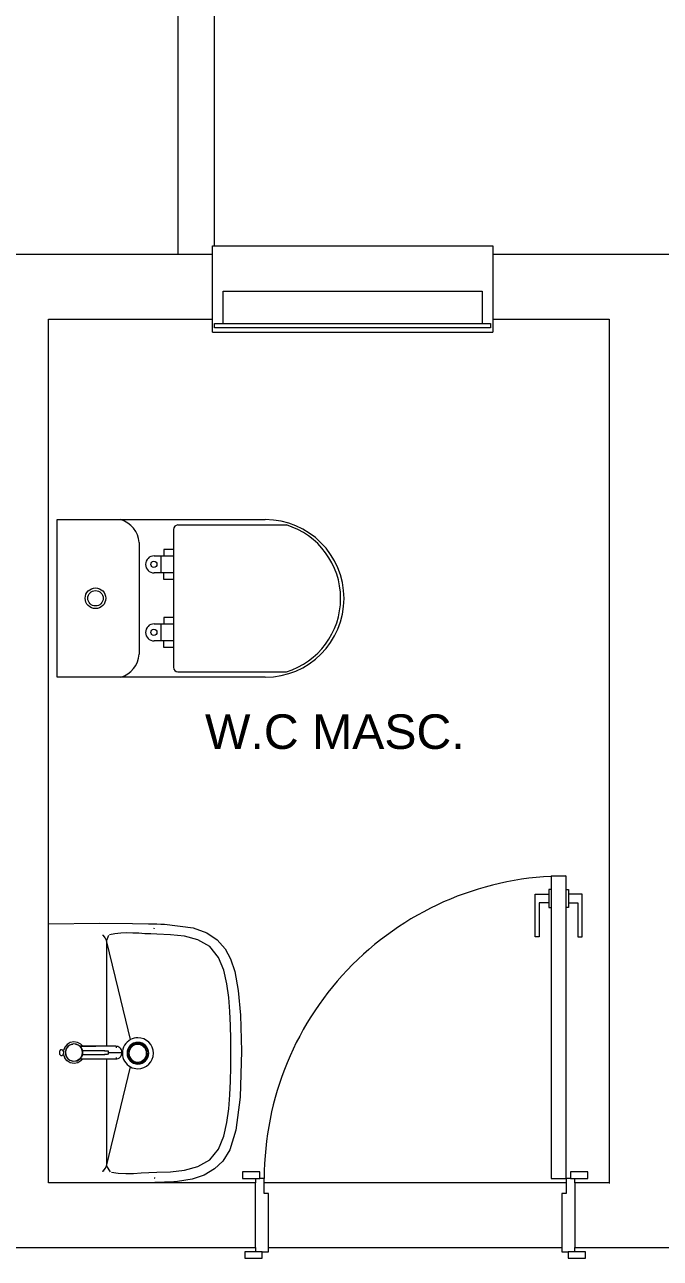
# Model space of a CAD drawing. Header units: millimetres. Extents: x 565.4 to 596.6, y 239.2 to 280.8.
# Drawn here: x 577.279 to 578.753, y 263.485 to 266.343 of the extents above; entities that cross this region are included whole.
import ezdxf

# ---------------------------------------------------------------- set-up
doc = ezdxf.new("R2010")
doc.units = ezdxf.units.MM
doc.header["$LTSCALE"] = 75
doc.linetypes.add('HIDDEN', pattern=[0.375, 0.25, -0.125])
for name, color, linetype, lineweight in [('A Arquitetura LRZ', 252, 'Continuous', 9), ('A Cumbuca LRZ', 254, 'HIDDEN', 9), ('A Esquadrias LRZ', 252, 'Continuous', 9), ('A Mobiliário LRZ', 253, 'Continuous', 9)]:
    doc.layers.add(name, color=color, linetype=linetype, lineweight=lineweight)
doc.styles.add('R80', font='arial.ttf')

msp = doc.modelspace()

# ---------------------------------------------------------------- linework, layer by layer
at = {"layer": 'A Arquitetura LRZ'}
for p, q in [((577.7148, 265.8104), (576.8548, 265.8104)), ((579.2748, 265.8104), (578.3648, 265.8104)), ((577.3348, 265.6604), (577.7148, 265.6604)), ((577.3348, 263.6604), (577.3348, 265.6604)), ((578.3648, 265.6604), (578.6348, 265.6604)), ((578.6348, 265.6604), (578.6348, 263.6604)), ((577.8148, 263.6604), (577.3348, 263.6604)), ((577.8148, 263.5104), (577.8148, 263.6604)), ((578.6348, 263.6604), (578.5548, 263.6604)), ((578.5548, 263.6604), (578.5548, 263.5104)), ((578.6348, 263.6604), (578.6358, 263.6604)), ((577.1848, 263.5104), (577.8148, 263.5104)), ((578.5548, 263.5104), (579.2248, 263.5104))]:
    msp.add_line(p, q, dxfattribs=at)
at = {"layer": 'A Esquadrias LRZ'}
for p, q in [((577.6348, 270.5604), (577.6348, 265.8104)), ((577.7198, 265.8304), (577.7198, 270.5604)), ((577.7148, 265.6304), (577.7148, 265.8304)), ((577.7148, 265.8304), (578.3648, 265.8304)), ((578.3648, 265.8304), (578.3648, 265.6304)), ((577.7398, 265.7254), (578.3398, 265.7254)), ((577.7398, 265.6504), (577.7398, 265.7254)), ((578.3398, 265.7254), (578.3398, 265.6504)), ((577.7148, 265.6304), (578.3648, 265.6304)), ((577.7198, 265.6504), (578.3598, 265.6504)), ((577.7198, 265.6404), (577.7198, 265.6504)), ((578.3598, 265.6404), (577.7198, 265.6404)), ((578.3598, 265.6504), (578.3598, 265.6404)), ((578.5348, 264.3704), (578.4998, 264.3704)), ((578.4998, 264.3704), (578.4998, 263.6704)), ((578.5348, 263.6704), (578.5348, 264.3704)), ((578.463, 264.2297), (578.463, 264.3287)), ((578.463, 264.3287), (578.4947, 264.3287)), ((578.4998, 264.3396), (578.4947, 264.3396)), ((578.4947, 264.3396), (578.4947, 264.3187)), ((578.4947, 264.3187), (578.4947, 264.2977)), ((578.5348, 264.3396), (578.54, 264.3396)), ((578.54, 264.3396), (578.54, 264.3187)), ((578.5717, 264.3287), (578.54, 264.3287)), ((578.54, 264.3187), (578.54, 264.2977)), ((578.5717, 264.2297), (578.5717, 264.3287)), ((578.4947, 264.3087), (578.4724, 264.3087)), ((578.4724, 264.3087), (578.4724, 264.2297)), ((578.4947, 264.2977), (578.4998, 264.2977)), ((578.54, 264.2977), (578.5348, 264.2977)), ((578.54, 264.3087), (578.5623, 264.3087)), ((578.5623, 264.3087), (578.5623, 264.2297)), ((578.4724, 264.2297), (578.463, 264.2297)), ((578.5623, 264.2297), (578.5717, 264.2297)), ((577.8248, 263.6854), (577.7848, 263.6854)), ((577.7848, 263.6854), (577.7848, 263.6704)), ((577.7848, 263.6704), (577.8248, 263.6704)), ((577.8148, 263.6704), (577.8148, 263.6604)), ((577.8248, 263.6704), (577.8248, 263.6854)), ((577.8348, 263.6704), (577.8248, 263.6704)), ((577.8348, 263.6354), (577.8348, 263.6704)), ((578.5348, 263.6604), (577.8348, 263.6604)), ((578.4998, 263.6704), (578.5348, 263.6704)), ((578.5448, 263.6704), (578.5348, 263.6704)), ((578.5348, 263.6704), (578.5348, 263.6354)), ((578.5448, 263.6854), (578.5448, 263.6704)), ((578.5848, 263.6854), (578.5448, 263.6854)), ((578.5448, 263.6704), (578.5848, 263.6704)), ((578.5548, 263.6604), (578.5548, 263.6704)), ((578.5848, 263.6704), (578.5848, 263.6854)), ((577.8448, 263.6354), (577.8348, 263.6354)), ((577.8448, 263.5004), (577.8448, 263.6354)), ((578.5348, 263.6354), (578.5248, 263.6354)), ((578.5248, 263.6354), (578.5248, 263.5004)), ((577.8298, 263.5004), (577.7898, 263.5004)), ((577.7898, 263.5004), (577.7898, 263.4854)), ((577.8148, 263.5104), (577.8148, 263.5004)), ((577.8298, 263.4854), (577.8298, 263.5004)), ((577.8298, 263.5004), (577.8448, 263.5004)), ((577.8448, 263.5104), (578.5248, 263.5104)), ((578.5248, 263.5004), (578.5398, 263.5004)), ((578.5798, 263.5004), (578.5398, 263.5004)), ((578.5398, 263.5004), (578.5398, 263.4854)), ((578.5548, 263.5004), (578.5548, 263.5104)), ((578.5798, 263.4854), (578.5798, 263.5004)), ((577.7898, 263.4854), (577.8298, 263.4854)), ((578.5398, 263.4854), (578.5798, 263.4854))]:
    msp.add_line(p, q, dxfattribs=at)
msp.add_arc((578.5348, 263.6709), 0.7, 90.0368, 180.0368, dxfattribs=at)
at = {"layer": 'A Mobiliário LRZ'}
for p, q in [((577.3548, 265.1963), (577.8373, 265.1963)), ((577.3548, 264.8313), (577.3548, 265.1963)), ((577.6244, 265.1734), (577.6244, 264.8543)), ((577.6348, 265.1838), (577.8862, 265.1838)), ((577.5448, 265.1432), (577.5448, 264.8845)), ((577.6022, 265.1273), (577.6022, 265.1123)), ((577.6244, 265.1273), (577.6022, 265.1273)), ((577.5794, 265.1123), (577.6244, 265.1123)), ((577.5961, 265.0729), (577.5961, 265.1123)), ((577.6244, 265.0729), (577.5794, 265.0729)), ((577.6022, 265.0579), (577.6022, 265.0729)), ((577.6244, 265.0579), (577.6022, 265.0579)), ((577.5794, 264.9548), (577.6244, 264.9548)), ((577.5961, 264.9154), (577.5961, 264.9548)), ((577.6022, 264.9698), (577.6022, 264.9548)), ((577.6244, 264.9698), (577.6022, 264.9698)), ((577.6244, 264.9154), (577.5794, 264.9154)), ((577.6022, 264.9004), (577.6022, 264.9154)), ((577.6244, 264.9004), (577.6022, 264.9004)), ((577.8373, 264.8313), (577.3548, 264.8313)), ((577.6348, 264.8438), (577.8862, 264.8438)), ((577.3348, 264.2602), (577.4532, 264.262)), ((577.4532, 264.262), (577.529, 264.2611)), ((577.529, 264.2611), (577.5668, 264.2603)), ((577.5668, 264.2603), (577.5857, 264.2599)), ((577.5857, 264.2599), (577.5952, 264.2596)), ((577.5952, 264.2596), (577.5999, 264.2595)), ((577.5999, 264.2595), (577.6023, 264.2594)), ((577.6023, 264.2594), (577.6029, 264.2593)), ((577.6029, 264.2593), (577.6033, 264.2593)), ((577.6033, 264.2593), (577.6701, 264.2512)), ((577.461, 264.233), (577.4595, 264.233)), ((577.4621, 264.233), (577.461, 264.233)), ((577.4625, 264.233), (577.4621, 264.233)), ((577.4656, 264.2274), (577.4625, 264.233)), ((577.4738, 264.2328), (577.4687, 264.2218)), ((577.4883, 264.2373), (577.4764, 264.2346)), ((577.5021, 264.2385), (577.4883, 264.2373)), ((577.516, 264.2389), (577.5021, 264.2385)), ((577.5299, 264.2387), (577.516, 264.2389)), ((577.5438, 264.2381), (577.5299, 264.2387)), ((577.5576, 264.2373), (577.5438, 264.2381)), ((577.5715, 264.2366), (577.5576, 264.2373)), ((577.5854, 264.2361), (577.5715, 264.2366)), ((577.6176, 264.2349), (577.5854, 264.2361)), ((577.6497, 264.2314), (577.6176, 264.2349)), ((577.6809, 264.2231), (577.6497, 264.2314)), ((577.6701, 264.2512), (577.702, 264.2393)), ((577.702, 264.2393), (577.7259, 264.223)), ((577.4687, 264.2218), (577.4656, 264.2274)), ((577.4968, 264.1069), (577.4687, 264.2218)), ((577.4687, 264.2218), (577.4687, 264.1564)), ((577.7089, 264.2073), (577.6809, 264.2231)), ((577.7291, 264.1824), (577.7089, 264.2073)), ((577.7259, 264.223), (577.7446, 264.2023)), ((577.7446, 264.2023), (577.7569, 264.1793)), ((577.7412, 264.1526), (577.7291, 264.1824)), ((577.7569, 264.1793), (577.7665, 264.1494)), ((577.4687, 264.1564), (577.4687, 264.0911)), ((577.7482, 264.1211), (577.7412, 264.1526)), ((577.7665, 264.1494), (577.7746, 264.1057)), ((577.7525, 264.0892), (577.7482, 264.1211)), ((577.4687, 264.0911), (577.4687, 264.0258)), ((577.5248, 263.992), (577.4968, 264.1069)), ((577.7552, 264.0571), (577.7525, 264.0892)), ((577.7746, 264.1057), (577.7796, 264.0487)), ((577.7568, 264.0249), (577.7552, 264.0571)), ((577.7796, 264.0487), (577.7818, 263.965)), ((577.4687, 264.0258), (577.4687, 263.9763)), ((577.7575, 263.9926), (577.7568, 264.0249)), ((577.3721, 263.9743), (577.3692, 263.9667)), ((577.3776, 263.981), (577.3721, 263.9743)), ((577.3776, 263.9736), (577.3747, 263.968)), ((577.3775, 263.9736), (577.3747, 263.968)), ((577.3764, 263.9719), (577.3778, 263.9739)), ((577.3764, 263.9718), (577.3778, 263.9739)), ((577.382, 263.978), (577.3775, 263.9736)), ((577.3851, 263.9853), (577.3776, 263.981)), ((577.382, 263.9781), (577.3776, 263.9736)), ((577.3783, 263.9746), (577.3809, 263.9772)), ((577.3783, 263.9746), (577.3808, 263.9771)), ((577.3808, 263.9771), (577.3815, 263.9777)), ((577.3809, 263.9772), (577.3815, 263.9777)), ((577.3875, 263.9809), (577.382, 263.9781)), ((577.3875, 263.9809), (577.382, 263.978)), ((577.3831, 263.9788), (577.3869, 263.9807)), ((577.3831, 263.9788), (577.3868, 263.9806)), ((577.3936, 263.9869), (577.3851, 263.9853)), ((577.3868, 263.9806), (577.391, 263.9817)), ((577.3937, 263.9819), (577.3875, 263.9809)), ((577.3911, 263.9815), (577.3875, 263.9809)), ((577.3886, 263.9812), (577.391, 263.9817)), ((577.4022, 263.9854), (577.3936, 263.9869)), ((577.3988, 263.9812), (577.3937, 263.9819)), ((577.3969, 263.9816), (577.4005, 263.9807)), ((577.397, 263.9816), (577.4005, 263.9807)), ((577.4036, 263.9792), (577.3988, 263.9812)), ((577.4005, 263.9807), (577.4023, 263.9799)), ((577.4005, 263.9807), (577.4023, 263.9799)), ((577.4097, 263.9811), (577.4022, 263.9854)), ((577.4037, 263.9792), (577.4026, 263.9795)), ((577.4078, 263.976), (577.4036, 263.9792)), ((577.4046, 263.9783), (577.4037, 263.9792)), ((577.405, 263.9783), (577.4065, 263.9772)), ((577.405, 263.9783), (577.4065, 263.9772)), ((577.4065, 263.9772), (577.4077, 263.9762)), ((577.4065, 263.9772), (577.4076, 263.9762)), ((577.4911, 263.9764), (577.4075, 263.9764)), ((577.4075, 263.9764), (577.4444, 263.9764)), ((577.411, 263.9719), (577.4078, 263.976)), ((577.4139, 263.9766), (577.4097, 263.9811)), ((577.4927, 263.9763), (577.49, 263.9764)), ((577.4928, 263.9739), (577.4905, 263.9739)), ((577.4954, 263.9758), (577.4927, 263.9763)), ((577.498, 263.9746), (577.4954, 263.9758)), ((577.5003, 263.973), (577.498, 263.9746)), ((577.5022, 263.9708), (577.5003, 263.973)), ((577.7577, 263.9604), (577.7575, 263.9926)), ((577.3692, 263.957), (577.3721, 263.9493)), ((577.3777, 263.9427), (577.3721, 263.9493)), ((577.3747, 263.968), (577.3737, 263.9619)), ((577.3737, 263.9619), (577.3744, 263.9567)), ((577.3738, 263.9638), (577.374, 263.9653)), ((577.3739, 263.9646), (577.374, 263.9653)), ((577.374, 263.9584), (577.3739, 263.9592)), ((577.3741, 263.9583), (577.3739, 263.9592)), ((577.374, 263.9653), (577.3744, 263.967)), ((577.374, 263.9653), (577.3744, 263.967)), ((577.3764, 263.9519), (577.374, 263.9584)), ((577.3741, 263.9595), (577.3747, 263.9557)), ((577.3764, 263.9518), (577.3741, 263.9583)), ((577.3747, 263.968), (577.3742, 263.9645)), ((577.3744, 263.9567), (577.3765, 263.9518)), ((577.3747, 263.9557), (577.3765, 263.9523)), ((577.3753, 263.9697), (577.3764, 263.9719)), ((577.3753, 263.9697), (577.3764, 263.9718)), ((577.3765, 263.9518), (577.3796, 263.9477)), ((577.3774, 263.9503), (577.3776, 263.9501)), ((577.3776, 263.9501), (577.382, 263.9457)), ((577.3809, 263.9466), (577.3785, 263.9489)), ((577.3809, 263.9465), (577.3785, 263.9489)), ((577.3796, 263.9477), (577.3837, 263.9446)), ((577.3815, 263.946), (577.3809, 263.9466)), ((577.3825, 263.9453), (577.3809, 263.9465)), ((577.382, 263.9457), (577.3832, 263.9451)), ((577.3837, 263.9446), (577.3885, 263.9426)), ((577.3989, 263.9426), (577.4037, 263.9446)), ((577.4065, 263.9466), (577.4005, 263.9431)), ((577.4066, 263.9466), (577.4006, 263.9431)), ((577.4013, 263.9434), (577.404, 263.9452)), ((577.4037, 263.9446), (577.4078, 263.9477)), ((577.406, 263.9465), (577.4078, 263.9477)), ((577.4074, 263.9473), (577.4065, 263.9466)), ((577.4085, 263.9485), (577.4066, 263.9466)), ((577.4074, 263.9473), (577.4911, 263.9473)), ((577.4075, 263.9474), (577.4487, 263.9474)), ((577.4078, 263.9477), (577.411, 263.9519)), ((577.4078, 263.9477), (577.4098, 263.9507)), ((577.4098, 263.9501), (577.409, 263.949)), ((577.4098, 263.9501), (577.409, 263.949)), ((577.4139, 263.9472), (577.4098, 263.9428)), ((577.4109, 263.9524), (577.4122, 263.9543)), ((577.4115, 263.9699), (577.411, 263.9719)), ((577.413, 263.9671), (577.411, 263.9719)), ((577.411, 263.9719), (577.4134, 263.9654)), ((577.4134, 263.9583), (577.411, 263.9519)), ((577.411, 263.9519), (577.413, 263.9567)), ((577.4118, 263.9535), (577.4111, 263.9521)), ((577.4112, 263.9714), (577.4134, 263.9654)), ((577.4122, 263.9543), (577.4128, 263.9573)), ((577.4133, 263.9582), (577.4127, 263.9559)), ((577.4137, 263.9619), (577.413, 263.9671)), ((577.4132, 263.9636), (577.413, 263.9642)), ((577.413, 263.9567), (577.4137, 263.9619)), ((577.4131, 263.9588), (577.4133, 263.9598)), ((577.4651, 263.9661), (577.4132, 263.9661)), ((577.4132, 263.9576), (577.465, 263.9576)), ((577.4134, 263.9654), (577.4135, 263.9645)), ((577.4134, 263.9653), (577.4135, 263.9645)), ((577.4135, 263.9596), (577.4134, 263.9585)), ((577.4135, 263.9592), (577.4134, 263.9585)), ((577.4687, 263.9474), (577.4687, 263.8951)), ((577.4731, 263.9658), (577.4731, 263.9653)), ((577.4731, 263.9653), (577.4731, 263.9646)), ((577.4731, 263.9646), (577.4731, 263.9638)), ((577.4731, 263.9638), (577.4731, 263.9629)), ((577.4731, 263.9629), (577.4731, 263.9619)), ((577.4731, 263.9619), (577.5048, 263.9619)), ((577.4731, 263.9619), (577.4731, 263.9609)), ((577.4731, 263.9609), (577.4731, 263.9599)), ((577.4731, 263.9599), (577.4731, 263.9591)), ((577.4731, 263.9591), (577.4731, 263.9584)), ((577.4731, 263.9584), (577.4731, 263.9579)), ((577.49, 263.9474), (577.4931, 263.9475)), ((577.4905, 263.9499), (577.4928, 263.9499)), ((577.4931, 263.9475), (577.4962, 263.9483)), ((577.4962, 263.9483), (577.499, 263.9498)), ((577.499, 263.9498), (577.5014, 263.952)), ((577.5014, 263.952), (577.5032, 263.9549)), ((577.5036, 263.9681), (577.5022, 263.9708)), ((577.5032, 263.9549), (577.5044, 263.9582)), ((577.5045, 263.9651), (577.5036, 263.9681)), ((577.5044, 263.9582), (577.5048, 263.9619)), ((577.5048, 263.9619), (577.5045, 263.9651)), ((577.7575, 263.9281), (577.7577, 263.9604)), ((577.7818, 263.965), (577.7788, 263.8583)), ((577.3852, 263.9384), (577.3777, 263.9427)), ((577.3938, 263.9369), (577.3852, 263.9384)), ((577.3861, 263.9436), (577.3875, 263.9429)), ((577.3869, 263.9431), (577.3861, 263.9434)), ((577.3869, 263.9431), (577.3861, 263.9434)), ((577.3876, 263.9428), (577.3869, 263.9431)), ((577.3885, 263.9426), (577.3937, 263.9419)), ((577.3895, 263.9425), (577.3908, 263.9423)), ((577.3937, 263.9419), (577.3989, 263.9426)), ((577.4023, 263.9384), (577.3938, 263.9369)), ((577.4005, 263.9431), (577.397, 263.9422)), ((577.3971, 263.9426), (577.4013, 263.9434)), ((577.4006, 263.9431), (577.3972, 263.9422)), ((577.4098, 263.9428), (577.4023, 263.9384)), ((577.4968, 263.8139), (577.5248, 263.9288)), ((577.5424, 263.9375), (577.5424, 263.9375)), ((577.5424, 263.9375), (577.5424, 263.9375)), ((577.5424, 263.9375), (577.5424, 263.9375)), ((577.5424, 263.9375), (577.5424, 263.9375)), ((577.5424, 263.9375), (577.5424, 263.9375)), ((577.5424, 263.9375), (577.5424, 263.9375)), ((577.5424, 263.9375), (577.5424, 263.9375)), ((577.5424, 263.9375), (577.5424, 263.9375)), ((577.5424, 263.9375), (577.5424, 263.9375)), ((577.5424, 263.9375), (577.5424, 263.9375)), ((577.7568, 263.8959), (577.7575, 263.9281)), ((577.4687, 263.8951), (577.4687, 263.8297)), ((577.7552, 263.8637), (577.7568, 263.8959)), ((577.7525, 263.8316), (577.7552, 263.8637)), ((577.7788, 263.8583), (577.769, 263.7823)), ((577.4687, 263.8297), (577.4687, 263.7644)), ((577.7482, 263.7997), (577.7525, 263.8316)), ((577.4687, 263.699), (577.4968, 263.8139)), ((577.7412, 263.7682), (577.7482, 263.7997)), ((577.769, 263.7823), (577.7547, 263.7364)), ((577.4687, 263.7644), (577.4687, 263.699)), ((577.7291, 263.7384), (577.7412, 263.7682)), ((577.7088, 263.7134), (577.7291, 263.7384)), ((577.7547, 263.7364), (577.7387, 263.7108)), ((577.4625, 263.6878), (577.4656, 263.6934)), ((577.4656, 263.6934), (577.4687, 263.699)), ((577.4687, 263.699), (577.4776, 263.6856)), ((577.6176, 263.6859), (577.6497, 263.6894)), ((577.6497, 263.6894), (577.6808, 263.6977)), ((577.6808, 263.6977), (577.7088, 263.7134)), ((577.7195, 263.6927), (577.6952, 263.6782)), ((577.7387, 263.7108), (577.7195, 263.6927)), ((577.3733, 263.6604), (577.3348, 263.6606)), ((577.4808, 263.6847), (577.4962, 263.6828)), ((577.4962, 263.6828), (577.514, 263.682)), ((577.514, 263.682), (577.5319, 263.6822)), ((577.5319, 263.6822), (577.5497, 263.6831)), ((577.5497, 263.6831), (577.5676, 263.684)), ((577.6033, 263.6615), (577.558, 263.6604)), ((577.5676, 263.684), (577.5854, 263.6847)), ((577.5854, 263.6847), (577.6176, 263.6859)), ((577.6077, 263.6617), (577.6033, 263.6615)), ((577.6163, 263.6621), (577.6077, 263.6617)), ((577.6335, 263.6635), (577.6163, 263.6621)), ((577.6677, 263.669), (577.6335, 263.6635)), ((577.6952, 263.6782), (577.6677, 263.669))]:
    msp.add_line(p, q, dxfattribs=at)
for centre, radius in [((577.5789, 265.0926), 0.00719), ((577.4435, 265.0141), 0.0239), ((577.4435, 265.0141), 0.0179), ((577.5789, 264.9351), 0.00719)]:
    msp.add_circle(centre, radius, dxfattribs=at)
for centre, radius, start, end in [((577.4849, 265.1388), 0.0601, 4.185, 73.0321), ((577.6348, 265.1734), 0.0104, 90, 180), ((577.8373, 265.0138), 0.1825, 270, 90), ((577.8341, 265.0138), 0.1778, 287.022, 72.978), ((577.5794, 265.0926), 0.0197, 90, 270), ((577.5794, 264.9351), 0.0197, 90, 270), ((577.4849, 264.8889), 0.0601, 286.9679, 355.815), ((577.6348, 264.8543), 0.0104, 180, 270), ((577.5418, 263.9604), 0.0359, 118.344, 180), ((577.5418, 263.9604), 0.0251, 0, 180), ((577.5415, 263.9604), 0.0204, 0, 180), ((577.5418, 263.9604), 0.0359, 90, 118.344), ((577.5418, 263.9604), 0.0359, 0, 90), ((577.5418, 263.9604), 0.0359, 180, 241.656), ((577.5418, 263.9604), 0.0251, 180, 0), ((577.5415, 263.9604), 0.0204, 180, 0), ((577.5418, 263.9604), 0.0359, 270, 0), ((577.3995, 263.9604), 0.0175, 270, 279.2946), ((577.5418, 263.9604), 0.0359, 241.656, 270)]:
    msp.add_arc(centre, radius, start, end, dxfattribs=at)
for points, knots in [([(577.3348, 264.2586), (577.3348, 264.2588), (577.3348, 264.2591), (577.3348, 264.2597), (577.3348, 264.2601), (577.3348, 264.2603), (577.3348, 264.2602)], [0.2857143, 0.2857143, 0.2857143, 0.2857143, 0.4285714, 0.5714286, 0.7857143, 1, 1, 1, 1]), ([(577.4075, 263.9764), (577.4074, 263.9764), (577.4075, 263.9764), (577.4077, 263.9762), (577.4079, 263.976), (577.408, 263.9758), (577.4082, 263.9756), (577.4084, 263.9754), (577.4087, 263.975), (577.4091, 263.9746), (577.4093, 263.9743), (577.4095, 263.9741), (577.4096, 263.974), (577.4097, 263.9739), (577.4098, 263.9737), (577.41, 263.9733), (577.4104, 263.9728), (577.4107, 263.9723), (577.411, 263.9719), (577.4112, 263.9715), (577.4114, 263.9712), (577.4116, 263.9707), (577.4119, 263.9701), (577.4122, 263.9694), (577.4125, 263.9686), (577.4128, 263.9678), (577.413, 263.9669), (577.4132, 263.9663), (577.4133, 263.9659)], [0, 0, 0, 0, 0.0833333, 0.125, 0.1458333, 0.1666667, 0.1875, 0.2083333, 0.25, 0.2916667, 0.3125, 0.3229167, 0.3333333, 0.34375, 0.3541667, 0.375, 0.4166667, 0.4583333, 0.4791667, 0.5, 0.5208333, 0.5416667, 0.5833333, 0.625, 0.6666667, 0.7083333, 0.75, 0.8065723, 0.8065723, 0.8065723, 0.8065723]), ([(577.4098, 263.9737), (577.4097, 263.9739), (577.409, 263.9748), (577.4083, 263.9756), (577.4077, 263.9761)], [0.8680525, 0.8680525, 0.8680525, 0.8680525, 0.8928571, 0.9834293, 0.9834293, 0.9834293, 0.9834293]), ([(577.5232, 263.9693), (577.5232, 263.9694), (577.5233, 263.9695), (577.5233, 263.9698), (577.5234, 263.97), (577.5235, 263.9703), (577.5237, 263.9709), (577.5239, 263.9716), (577.5241, 263.9722), (577.5243, 263.9727), (577.5243, 263.973), (577.5244, 263.9733), (577.5245, 263.9736), (577.5245, 263.974), (577.5245, 263.9744), (577.5243, 263.9746), (577.5241, 263.9747), (577.524, 263.9747), (577.5239, 263.9747)], [0.2083333, 0.2083333, 0.2083333, 0.2083333, 0.2152778, 0.2222222, 0.2291667, 0.2361111, 0.25, 0.2777778, 0.3055556, 0.3194444, 0.3333333, 0.3472222, 0.3611111, 0.3888889, 0.4166667, 0.4444444, 0.4722222, 0.4867125, 0.4867125, 0.4867125, 0.4867125]), ([(577.3648, 263.9687), (577.3644, 263.9687), (577.3637, 263.9685), (577.3626, 263.9681), (577.3618, 263.9674), (577.3613, 263.9668), (577.3608, 263.9661), (577.3603, 263.965), (577.3597, 263.9632), (577.3597, 263.9613), (577.36, 263.9596), (577.3605, 263.9581), (577.3615, 263.9566), (577.363, 263.9554), (577.3642, 263.9551), (577.3648, 263.9551)], [-1, -1, -1, -1, -0.930556, -0.861111, -0.791667, -0.756944, -0.722222, -0.652778, -0.583333, -0.444444, -0.388889, -0.333333, -0.222222, -0.111111, 0, 0, 0, 0]), ([(577.3648, 263.9551), (577.3652, 263.9551), (577.3659, 263.9552), (577.367, 263.9557), (577.3677, 263.9563), (577.3683, 263.957), (577.3688, 263.9577), (577.3693, 263.9587), (577.3699, 263.9606), (577.3699, 263.9625), (577.3696, 263.9642), (577.3691, 263.9656), (577.3681, 263.9672), (577.3666, 263.9684), (577.3654, 263.9687), (577.3648, 263.9687)], [-1, -1, -1, -1, -0.930556, -0.861111, -0.791667, -0.756944, -0.722222, -0.652778, -0.583333, -0.444444, -0.388889, -0.333333, -0.222222, -0.111111, 0, 0, 0, 0]), ([(577.4103, 263.9507), (577.4102, 263.9506), (577.4099, 263.9502), (577.4095, 263.9497), (577.4092, 263.9493), (577.4091, 263.9491), (577.4088, 263.9488), (577.4084, 263.9484), (577.4081, 263.948), (577.4079, 263.9478), (577.4079, 263.9478)], [0.5982143, 0.5982143, 0.5982143, 0.5982143, 0.625, 0.6785714, 0.7053571, 0.71875, 0.7321429, 0.7857143, 0.8392857, 0.8526786, 0.8526786, 0.8526786, 0.8526786]), ([(577.4134, 263.9583), (577.4132, 263.9575), (577.413, 263.9565), (577.4126, 263.9554), (577.4123, 263.9547), (577.4121, 263.9541), (577.4118, 263.9534), (577.4115, 263.9528), (577.4112, 263.9522), (577.4109, 263.9517), (577.4107, 263.9514), (577.4106, 263.9512), (577.4105, 263.9511)], [0.1711807, 0.1711807, 0.1711807, 0.1711807, 0.2857143, 0.3214286, 0.3571429, 0.3928571, 0.4285714, 0.4642857, 0.5, 0.5357143, 0.5535714, 0.5714286, 0.5714286, 0.5714286, 0.5714286]), ([(577.411, 263.952), (577.4111, 263.9521), (577.4115, 263.9527), (577.4118, 263.9535), (577.4121, 263.9541)], [0.20402436, 0.20402436, 0.20402436, 0.20402436, 0.21428571, 0.27485671, 0.27485671, 0.27485671, 0.27485671]), ([(577.4135, 263.9648), (577.4134, 263.9653), (577.4132, 263.9664), (577.4128, 263.9679), (577.4125, 263.9688), (577.4123, 263.9691)], [0.5814025, 0.5814025, 0.5814025, 0.5814025, 0.625, 0.6785714, 0.706563, 0.706563, 0.706563, 0.706563]), ([(577.4124, 263.9548), (577.4126, 263.9555), (577.4131, 263.9568), (577.4133, 263.9582), (577.4134, 263.9589)], [0.2977306, 0.2977306, 0.2977306, 0.2977306, 0.3571429, 0.4168141, 0.4168141, 0.4168141, 0.4168141]), ([(577.4132, 263.9661), (577.4132, 263.9661), (577.4133, 263.9659), (577.4133, 263.9657), (577.4134, 263.9654), (577.4134, 263.9651), (577.4135, 263.9647), (577.4135, 263.9643), (577.4136, 263.9637), (577.4137, 263.9629), (577.4137, 263.9622), (577.4137, 263.9619)], [0.25, 0.25, 0.25, 0.25, 0.375, 0.4375, 0.5, 0.5625, 0.625, 0.6875, 0.75, 0.875, 1, 1, 1, 1]), ([(577.4137, 263.9619), (577.4137, 263.9615), (577.4137, 263.9608), (577.4136, 263.96), (577.4135, 263.9594), (577.4135, 263.959), (577.4134, 263.9587), (577.4134, 263.9583), (577.4133, 263.9581), (577.4132, 263.9578), (577.4132, 263.9577), (577.4132, 263.9576)], [0, 0, 0, 0, 0.125, 0.25, 0.3125, 0.375, 0.4375, 0.5, 0.5625, 0.625, 0.75, 0.75, 0.75, 0.75]), ([(577.4993, 263.95), (577.4997, 263.9503), (577.5006, 263.9511), (577.5019, 263.9525), (577.5029, 263.9541), (577.5036, 263.9556), (577.5041, 263.957), (577.5043, 263.9579), (577.5044, 263.9585)], [0.4285714, 0.4285714, 0.4285714, 0.4285714, 0.5, 0.5714286, 0.6785714, 0.7321429, 0.7857143, 0.8571429, 0.8571429, 0.8571429, 0.8571429]), ([(577.5239, 263.946), (577.524, 263.946), (577.5241, 263.946), (577.5243, 263.9461), (577.5245, 263.9464), (577.5245, 263.9467), (577.5245, 263.9471), (577.5244, 263.9475), (577.5243, 263.9478), (577.5243, 263.9481), (577.5241, 263.9485), (577.5239, 263.9492), (577.5237, 263.9499), (577.5235, 263.9504), (577.5234, 263.9506), (577.5234, 263.9507)], [0.5132875, 0.5132875, 0.5132875, 0.5132875, 0.5277778, 0.5555556, 0.5833333, 0.6111111, 0.6388889, 0.6527778, 0.6666667, 0.6805556, 0.6944444, 0.7222222, 0.75, 0.7638889, 0.7708333, 0.7708333, 0.7708333, 0.7708333]), ([(577.4595, 263.6878), (577.4595, 263.6877), (577.4596, 263.6876), (577.4597, 263.6874), (577.4599, 263.6872), (577.4601, 263.6871), (577.4603, 263.6871), (577.4605, 263.6871), (577.4607, 263.6872), (577.4609, 263.6873), (577.461, 263.6875), (577.4612, 263.6876), (577.4613, 263.6877), (577.4615, 263.6878), (577.4616, 263.6878), (577.4618, 263.6877), (577.4619, 263.6876), (577.4621, 263.6876), (577.4622, 263.6875), (577.4623, 263.6875), (577.4624, 263.6876), (577.4625, 263.6877), (577.4625, 263.6878), (577.4625, 263.6878)], [0, 0, 0, 0, 0.027778, 0.083333, 0.138889, 0.194444, 0.236111, 0.277778, 0.319444, 0.361111, 0.402778, 0.4375, 0.472222, 0.527778, 0.5625, 0.611111, 0.652778, 0.694444, 0.75, 0.833333, 0.875, 0.916667, 1, 1, 1, 1]), ([(577.3348, 263.6606), (577.3348, 263.6606), (577.3348, 263.6607), (577.3348, 263.6612), (577.3348, 263.6617), (577.3348, 263.662), (577.3348, 263.6622)], [0, 0, 0, 0, 0.2857143, 0.4285714, 0.5714286, 0.7142857, 0.7142857, 0.7142857, 0.7142857])]:
    msp.add_open_spline(points, degree=3, knots=knots, dxfattribs=at)
for points in [[(577.5793, 264.2482), (577.5796, 264.2492), (577.5799, 264.2501), (577.5803, 264.2509)], [(577.4939, 263.9761), (577.4937, 263.9762), (577.4935, 263.9762), (577.4932, 263.9763)], [(577.497, 263.9751), (577.4968, 263.9752), (577.4966, 263.9753), (577.4964, 263.9754)], [(577.5188, 263.9604), (577.5189, 263.9684), (577.528, 263.9843), (577.5557, 263.9843), (577.5649, 263.9684), (577.5648, 263.9604)], [(577.4078, 263.9477), (577.4084, 263.9483), (577.4091, 263.9491), (577.4097, 263.9499)], [(577.412, 263.9699), (577.4118, 263.9704), (577.4115, 263.971), (577.4112, 263.9715)], [(577.4137, 263.9619), (577.4137, 263.963), (577.4136, 263.9642), (577.4134, 263.9654)], [(577.4134, 263.9583), (577.4136, 263.9595), (577.4137, 263.9607), (577.4137, 263.9619)], [(577.4135, 263.9647), (577.4136, 263.9638), (577.4137, 263.9628), (577.4137, 263.9619)], [(577.4135, 263.9597), (577.4136, 263.96), (577.4136, 263.9603), (577.4136, 263.9606)], [(577.4136, 263.9631), (577.4136, 263.9633), (577.4136, 263.9636), (577.4136, 263.9638)], [(577.4137, 263.9619), (577.4137, 263.9612), (577.4136, 263.9605), (577.4136, 263.9599)], [(577.4641, 263.9661), (577.4671, 263.9661), (577.4701, 263.966), (577.4731, 263.9658)], [(577.4731, 263.9579), (577.4701, 263.9577), (577.4671, 263.9576), (577.4641, 263.9576)], [(577.5034, 263.9685), (577.5033, 263.9688), (577.5032, 263.9691), (577.503, 263.9694)], [(577.5188, 263.9604), (577.5188, 263.9524), (577.528, 263.9365), (577.5556, 263.9365), (577.5648, 263.9524), (577.5648, 263.9604)], [(577.58, 263.6729), (577.5803, 263.6718), (577.5807, 263.6709), (577.5811, 263.67)]]:
    msp.add_open_spline(points, degree=3, dxfattribs=at)

# ---------------------------------------------------------------- texts
at = {"layer": 'A Cumbuca LRZ', "style": 'R80'}
msp.add_text('W.C MASC.', height=0.08, dxfattribs=at).set_placement((577.6974, 264.6652))

doc.saveas('drawing.dxf')
